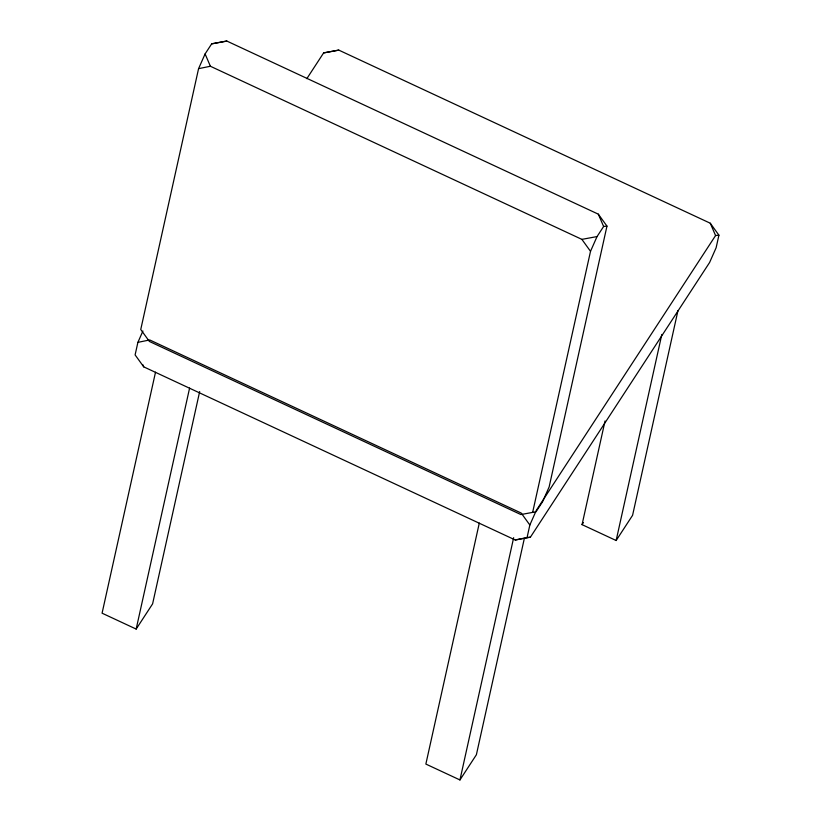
<?xml version="1.0" encoding="UTF-8"?>
<svg xmlns="http://www.w3.org/2000/svg" width="821" height="821" viewBox="0 0 821 821"><rect width="100%" height="100%" fill="white"/><g stroke="black" fill="none" stroke-linecap="round" stroke-linejoin="round"><path stroke-width="1.23" d="M142.916 331.017L137.897 342.357L135.106 354.918L143.747 366.864L515.239 539.982L530.397 537.191L709.611 262.474L716.128 247.737L718.919 235.175L710.278 223.23L338.786 50.112L323.628 52.903L306.828 78.662M198.569 68.666L140.75 329.498L149.381 341.444L520.883 514.562L536.031 511.76L542.609 501.682L549.136 486.945L606.965 226.114L598.324 214.168L226.832 41.05L211.674 43.841L205.096 53.929L198.569 68.666L210.392 66.255L581.884 239.373L590.515 251.318L532.696 512.14M155.518 372.18L102.081 613.184L136.163 629.071L152.603 603.866L199.667 391.576M136.163 629.071L189.6 388.056M479.3 523.059L425.863 764.064L459.945 779.95L476.385 754.745L524.28 538.72M459.945 779.95L513.659 537.693M515.239 539.982L527.061 537.57L529.843 525.009L536.37 510.272L715.573 235.555L718.919 235.175M677.982 310.523L632.581 515.321L616.14 540.516L582.058 524.64L605.036 420.988M616.14 540.516L661.818 334.475M590.515 251.318L597.041 236.571L603.62 226.493L606.965 226.114M582.058 524.64L583.423 522.536M226.832 41.05L211.674 43.841M338.786 50.112L323.628 52.903M137.897 342.357L149.709 339.945L521.212 513.063L529.843 525.009M581.884 239.373L597.041 236.571M527.061 537.57L530.397 537.191M710.278 223.23L715.573 235.555M598.324 214.168L603.62 226.493M205.096 53.929L210.392 66.255M142.782 364.627L143.747 366.864"/></g></svg>
